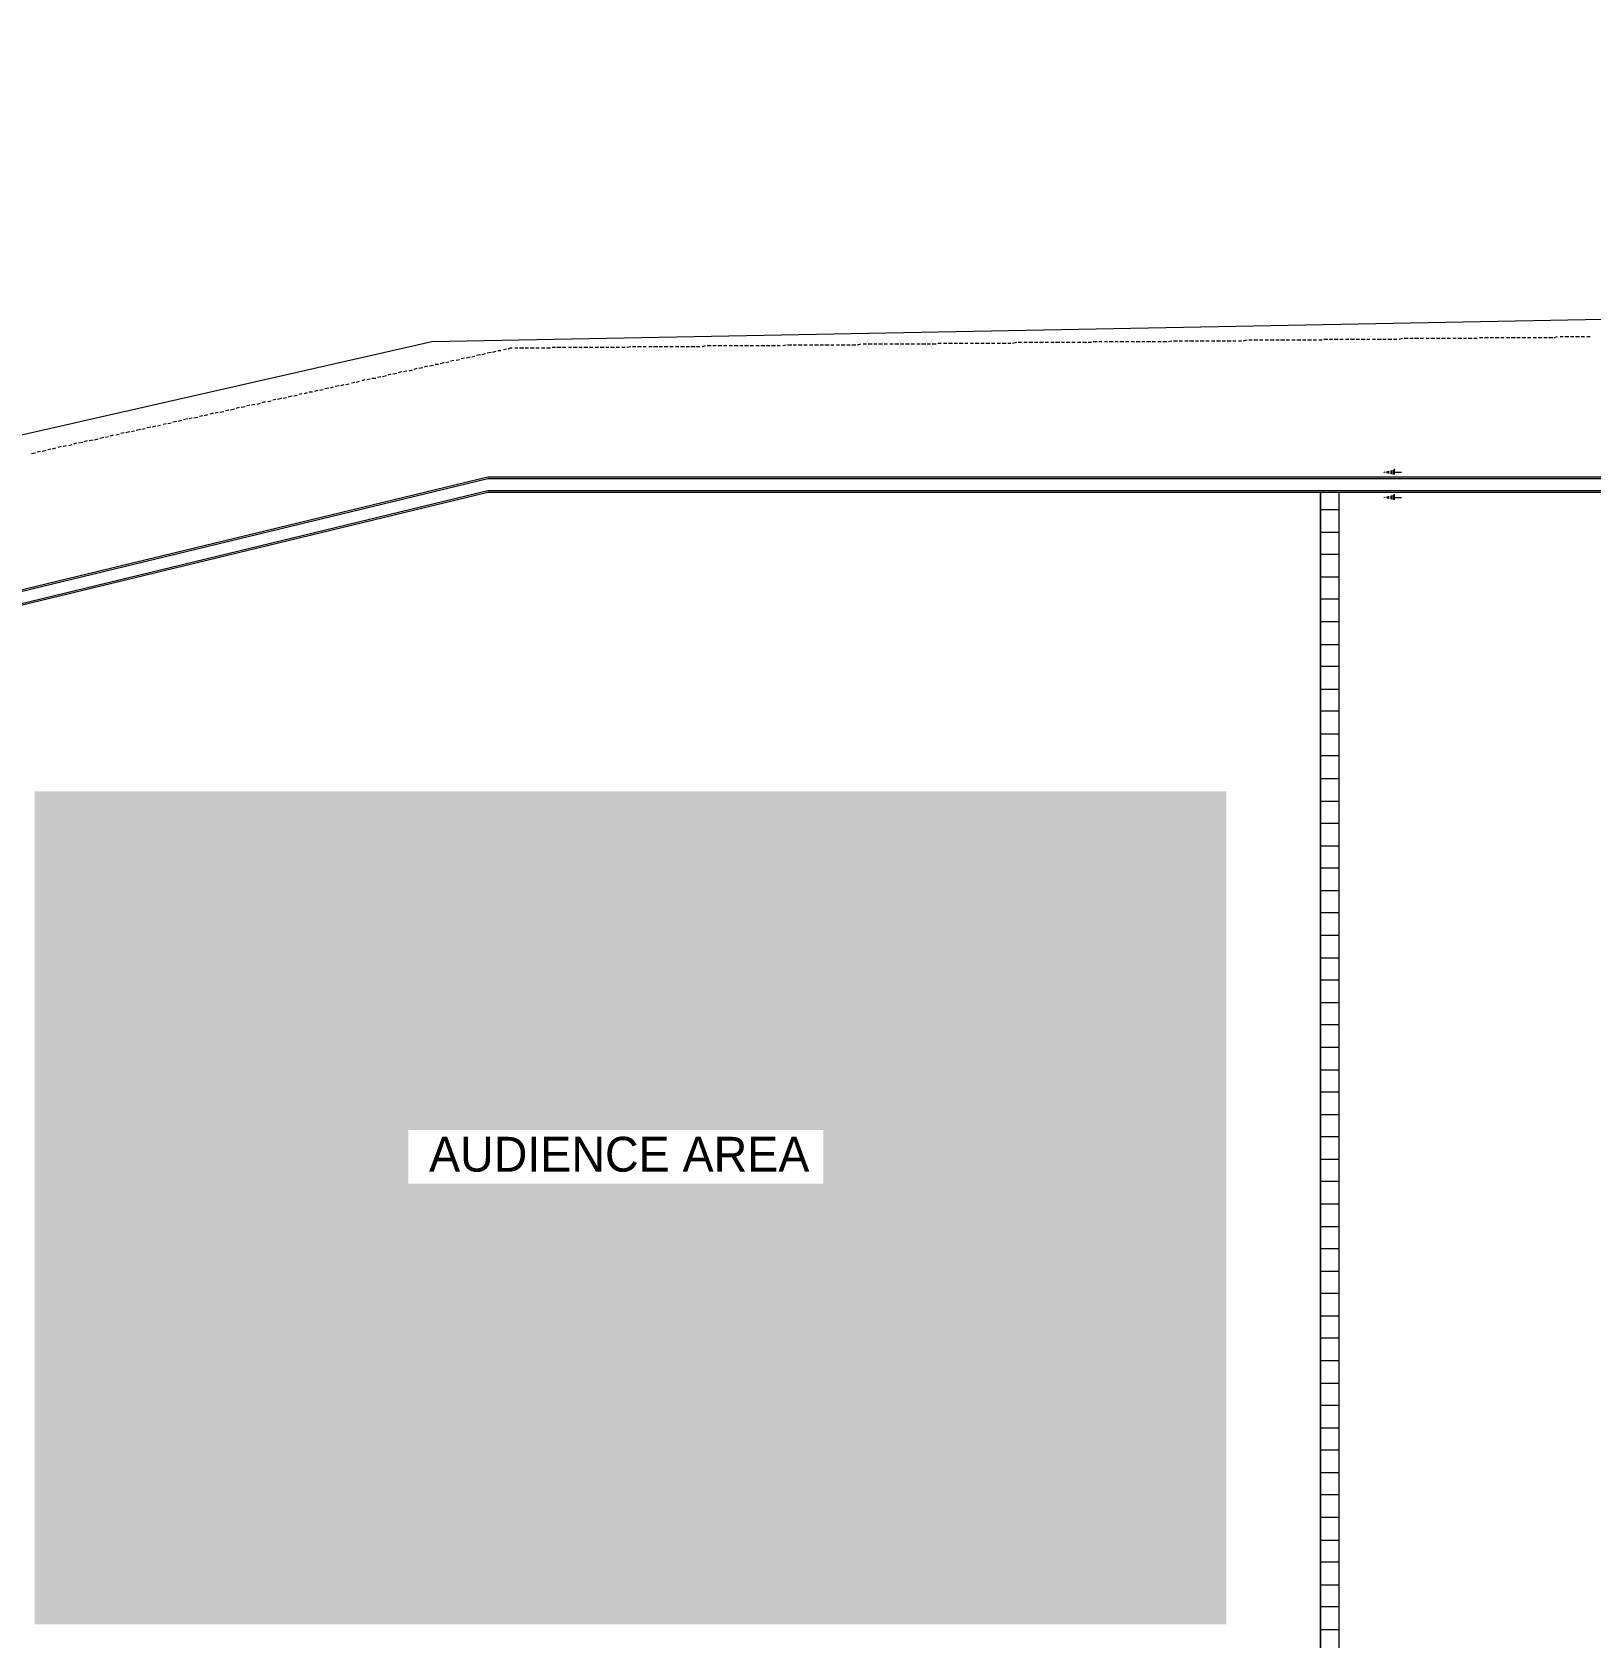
# Model space of a CAD drawing. Header units: inches. Extents: x 1969 to 240164, y 1364 to 46451.
# Drawn here: x 42508 to 49050, y 26307 to 33048 of the extents above; entities that cross this region are included whole.
import ezdxf

# ---------------------------------------------------------------- set-up
doc = ezdxf.new("R2010")
doc.units = ezdxf.units.IN
doc.header["$MEASUREMENT"] = 0
for name, color, linetype in [('PDF_0', 7, 'Continuous'), ('PDF_BH-WASTE', 7, 'Continuous'), ('PDF_BH_Soil', 7, 'Continuous'), ('PDF_BOUNDARY', 7, 'Continuous'), ('PDF_References', 7, 'Continuous'), ('PDF_TEX', 7, 'Continuous'), ('PDF_TEXT', 7, 'Continuous'), ('PDF_TEXT2', 7, 'Continuous')]:
    doc.layers.add(name, color=color, linetype=linetype)
doc.styles.add('PDF Century Gothic', font='GOTHIC.TTF')

msp = doc.modelspace()

# ---------------------------------------------------------------- linework, layer by layer
at = {"layer": 'PDF_0', "lineweight": 0}
for points in [[(48221.9, 31210.2), (48221.9, 31189.8)], [(48225.3, 31213.6), (48225.3, 31189.8)], [(48225.3, 31200), (48256, 31200)], [(48221.9, 31104.5), (48221.9, 31084.1)], [(48225.3, 31108), (48225.3, 31084.1)], [(48225.3, 31094.3), (48256, 31094.3)], [(47915.1, 31043.2), (47993.5, 31043.2)], [(47915.1, 30947.7), (47993.5, 30947.7)], [(47915.1, 30855.7), (47993.5, 30855.7)], [(47915.1, 30760.3), (47993.5, 30760.3)], [(47915.1, 30668.2), (47993.5, 30668.2)], [(47915.1, 30572.8), (47993.5, 30572.8)], [(47915.1, 30477.3), (47993.5, 30477.3)], [(47915.1, 30385.3), (47993.5, 30385.3)], [(47915.1, 30289.9), (47993.5, 30289.9)], [(47915.1, 30197.8), (47993.5, 30197.8)], [(47915.1, 30102.4), (47993.5, 30102.4)], [(47915.1, 30010.3), (47993.5, 30010.3)], [(47915.1, 29914.9), (47993.5, 29914.9)], [(47915.1, 29819.5), (47993.5, 29819.5)], [(47915.1, 29727.4), (47993.5, 29727.4)], [(47915.1, 29632), (47993.5, 29632)], [(47915.1, 29539.9), (47993.5, 29539.9)], [(47915.1, 29444.5), (47993.5, 29444.5)], [(47915.1, 29352.5), (47993.5, 29352.5)], [(47915.1, 29257), (47993.5, 29257)], [(47915.1, 29161.6), (47993.5, 29161.6)], [(47915.1, 29069.5), (47993.5, 29069.5)], [(47915.1, 28974.1), (47993.5, 28974.1)], [(47915.1, 28882.1), (47993.5, 28882.1)], [(47915.1, 28786.6), (47993.5, 28786.6)], [(47915.1, 28691.2), (47993.5, 28691.2)], [(47915.1, 28599.1), (47993.5, 28599.1)], [(47915.1, 28503.7), (47993.5, 28503.7)], [(47915.1, 28411.7), (47993.5, 28411.7)], [(47915.1, 28316.2), (47993.5, 28316.2)], [(47915.1, 28224.2), (47993.5, 28224.2)], [(47915.1, 28128.7), (47993.5, 28128.7)], [(47915.1, 28033.3), (47993.5, 28033.3)], [(47915.1, 27941.3), (47993.5, 27941.3)], [(47915.1, 27845.8), (47993.5, 27845.8)], [(47915.1, 27753.8), (47993.5, 27753.8)], [(47915.1, 27658.3), (47993.5, 27658.3)], [(47915.1, 27566.3), (47993.5, 27566.3)], [(47915.1, 27470.9), (47993.5, 27470.9)], [(47915.1, 27375.4), (47993.5, 27375.4)], [(47915.1, 27283.4), (47993.5, 27283.4)], [(47915.1, 27187.9), (47993.5, 27187.9)], [(47915.1, 27095.9), (47993.5, 27095.9)], [(47915.1, 27000.5), (47993.5, 27000.5)], [(47915.1, 26908.4), (47993.5, 26908.4)], [(47915.1, 26813), (47993.5, 26813)], [(47915.1, 26717.5), (47993.5, 26717.5)], [(47915.1, 26625.5), (47993.5, 26625.5)], [(47915.1, 26530.1), (47993.5, 26530.1)], [(47915.1, 26438), (47993.5, 26438)], [(47915.1, 26342.6), (47993.5, 26342.6)]]:
    msp.add_lwpolyline(points, dxfattribs=at)
msp.add_lwpolyline([(47915.1, 24488.2), (47993.5, 24488.2), (47993.5, 31114.8), (47915.1, 31114.8)], close=True, dxfattribs=at)
at = {"layer": 'PDF_0', "transparency": 33554559}
for points in [[(48208.3, 31206.8), (48208.3, 31193.2), (48218.5, 31210.2)], [(48208.3, 31193.2), (48218.5, 31210.2), (48218.5, 31189.8)], [(48177.6, 31200), (48187.8, 31203.4), (48187.8, 31196.6)], [(48191.2, 31203.4), (48191.2, 31196.6), (48204.9, 31206.8)], [(48191.2, 31196.6), (48204.9, 31206.8), (48204.9, 31193.2)], [(48177.6, 31094.3), (48187.8, 31097.7), (48187.8, 31090.9)], [(48191.2, 31097.7), (48191.2, 31090.9), (48204.9, 31101.1)], [(48191.2, 31090.9), (48204.9, 31101.1), (48204.9, 31087.5)], [(48208.3, 31101.1), (48208.3, 31087.5), (48218.5, 31104.5)], [(48208.3, 31087.5), (48218.5, 31104.5), (48218.5, 31084.1)]]:
    msp.add_solid(points, dxfattribs=at)
at = {"layer": 'PDF_0', "color": 254, "true_color": 0xddb3d4, "transparency": 33554559}
for points in [[(47519.7, 29860.4), (42519.1, 29860.4), (47519.7, 28438.9)], [(42519.1, 29860.4), (47519.7, 28438.9), (42519.1, 28438.9)], [(44087.1, 28438.9), (42519.1, 28438.9), (44087.1, 28214)], [(42519.1, 28438.9), (44087.1, 28214), (42519.1, 28214)], [(47519.7, 28438.9), (45829, 28438.9), (47519.7, 28214)], [(45829, 28438.9), (47519.7, 28214), (45829, 28214)], [(47519.7, 28214), (42519.1, 28214), (47519.7, 26363)], [(42519.1, 28214), (47519.7, 26363), (42519.1, 26363)]]:
    msp.add_solid(points, dxfattribs=at)
at = {"layer": 'PDF_0', "color": 41, "true_color": 0xf4ee51, "transparency": 33554559}
for points in [[(41779.4, 26506.2), (40293.3, 26506.2), (42672.5, 25691.5)], [(40293.3, 26506.2), (42672.5, 25691.5), (41186.3, 25691.5)]]:
    msp.add_solid(points, dxfattribs=at)
at = {"layer": 'PDF_BH-WASTE', "lineweight": 0}
for points in [[(52060.1, 31114.8), (44421.2, 31114.8), (37337.9, 29400.2), (36427.8, 31438.6)], [(52063.5, 31121.6), (44421.2, 31121.6), (37341.3, 29407), (36431.2, 31445.4)]]:
    msp.add_lwpolyline(points, dxfattribs=at)
at = {"layer": 'PDF_BH_Soil', "lineweight": 0}
for points in [[(52128.3, 31172.7), (44421.2, 31172.7), (37406.1, 29475.2), (36424.4, 31667)], [(52128.3, 31179.5), (44421.2, 31179.5), (37409.5, 29482), (36427.8, 31677.2)]]:
    msp.add_lwpolyline(points, dxfattribs=at)
at = {"layer": 'PDF_BOUNDARY', "lineweight": 0}
msp.add_lwpolyline([(33138.4, 27702.6), (32933.8, 28166.2), (30622.7, 31922.6), (32586.2, 32324.9), (35943.7, 33047.5), (37239, 30047.8), (40242.1, 30852.3), (44186, 31748.8), (49394.5, 31847.6)], dxfattribs=at)
at = {"layer": 'PDF_References', "transparency": 33554559}
msp.add_solid([(47983.3, 31752.2), (47983.3, 31748.8), (47983.3, 31748.8)], dxfattribs=at)
at = {"layer": 'PDF_TEX', "lineweight": 0}
for points in [[(47915.1, 24488.2), (47915.1, 31114.8)], [(47993.5, 21788.5), (47993.5, 31114.8)]]:
    msp.add_lwpolyline(points, dxfattribs=at)
at = {"layer": 'PDF_TEXT2', "lineweight": 0}
for points in [[(47277.7, 31748.8), (47291.3, 31752.2)], [(47298.2, 31752.2), (47315.2, 31752.2)], [(47322, 31752.2), (47335.6, 31752.2)], [(47345.9, 31752.2), (47359.5, 31752.2)], [(47366.3, 31752.2), (47383.4, 31752.2)], [(47390.2, 31752.2), (47403.8, 31752.2)], [(47410.6, 31752.2), (47427.7, 31752.2)], [(47434.5, 31752.2), (47448.1, 31752.2)], [(47458.4, 31752.2), (47472, 31752.2)], [(47478.8, 31752.2), (47495.9, 31752.2)], [(47502.7, 31752.2), (47516.3, 31752.2)], [(47523.1, 31752.2), (47540.2, 31752.2)], [(47547, 31752.2), (47560.6, 31752.2)], [(47570.8, 31752.2), (47584.5, 31752.2)], [(47591.3, 31752.2), (47608.3, 31755.6)], [(47615.2, 31755.6), (47628.8, 31755.6)], [(47635.6, 31755.6), (47652.7, 31755.6)], [(47659.5, 31755.6), (47673.1, 31755.6)], [(47683.3, 31755.6), (47697, 31755.6)], [(47703.8, 31755.6), (47720.8, 31755.6)], [(47727.6, 31755.6), (47741.3, 31755.6)], [(47748.1, 31755.6), (47765.1, 31755.6)], [(47772, 31755.6), (47785.6, 31755.6)], [(47795.8, 31755.6), (47809.5, 31755.6)], [(47816.3, 31755.6), (47833.3, 31755.6)], [(47840.1, 31755.6), (47853.8, 31755.6)], [(47860.6, 31755.6), (47877.6, 31755.6)], [(47884.5, 31755.6), (47898.1, 31755.6)], [(47908.3, 31755.6), (47921.9, 31755.6)], [(47928.8, 31759), (47945.8, 31759)], [(47952.6, 31759), (47966.3, 31759)], [(47973.1, 31759), (47990.1, 31759)], [(47996.9, 31759), (48010.6, 31759)], [(48020.8, 31759), (48034.4, 31759)], [(48041.3, 31759), (48058.3, 31759)], [(48065.1, 31759), (48078.7, 31759)], [(48085.6, 31759), (48102.6, 31759)], [(48109.4, 31759), (48123.1, 31759)], [(48133.3, 31759), (48146.9, 31759)], [(48153.7, 31759), (48170.8, 31759)], [(48177.6, 31759), (48191.2, 31759)], [(48198.1, 31759), (48215.1, 31759)], [(48221.9, 31759), (48235.5, 31759)], [(48245.8, 31759), (48259.4, 31762.4)], [(48266.2, 31762.4), (48283.3, 31762.4)], [(48290.1, 31762.4), (48303.7, 31762.4)], [(48310.5, 31762.4), (48327.6, 31762.4)], [(48334.4, 31762.4), (48348, 31762.4)], [(48358.3, 31762.4), (48371.9, 31762.4)], [(48378.7, 31762.4), (48395.8, 31762.4)], [(48402.6, 31762.4), (48416.2, 31762.4)], [(48423, 31762.4), (48440.1, 31762.4)], [(48446.9, 31762.4), (48460.5, 31762.4)], [(48470.7, 31762.4), (48484.4, 31762.4)], [(48491.2, 31762.4), (48508.2, 31762.4)], [(48515.1, 31762.4), (48528.7, 31762.4)], [(48535.5, 31762.4), (48552.6, 31762.4)], [(48559.4, 31762.4), (48573, 31762.4)], [(48583.2, 31765.8), (48596.9, 31765.8)], [(48603.7, 31765.8), (48620.7, 31765.8)], [(48627.5, 31765.8), (48641.2, 31765.8)], [(48648, 31765.8), (48665, 31765.8)], [(48671.9, 31765.8), (48685.5, 31765.8)], [(48695.7, 31765.8), (48709.4, 31765.8)], [(48716.2, 31765.8), (48733.2, 31765.8)], [(48740, 31765.8), (48753.7, 31765.8)], [(48760.5, 31765.8), (48777.5, 31765.8)], [(48784.4, 31765.8), (48798, 31765.8)], [(48808.2, 31765.8), (48821.8, 31765.8)], [(48828.7, 31765.8), (48845.7, 31765.8)], [(48852.5, 31765.8), (48866.2, 31765.8)], [(48873, 31765.8), (48890, 31765.8)], [(48896.8, 31765.8), (48910.5, 31769.2)], [(48920.7, 31769.2), (48934.3, 31769.2)], [(48941.2, 31769.2), (48958.2, 31769.2)], [(48965, 31769.2), (48978.6, 31769.2)], [(48985.5, 31769.2), (49002.5, 31769.2)], [(49009.3, 31769.2), (49023, 31769.2)], [(49033.2, 31769.2), (49046.8, 31769.2)], [(44329.2, 31680.6), (44346.2, 31684)], [(44353, 31684), (44366.7, 31687.4)], [(44373.5, 31690.8), (44390.5, 31694.2)], [(44397.3, 31694.2), (44411, 31697.7)], [(44417.8, 31701.1), (44434.8, 31704.5)], [(44441.7, 31704.5), (44455.3, 31707.9)], [(44462.1, 31711.3), (44475.7, 31711.3)], [(44486, 31714.7), (44499.6, 31718.1)], [(44506.4, 31718.1), (44516.6, 31721.5), (44523.5, 31721.5)], [(44533.7, 31721.5), (44547.3, 31721.5)], [(44554.1, 31721.5), (44571.2, 31721.5)], [(44578, 31721.5), (44591.6, 31721.5)], [(44598.5, 31721.5), (44615.5, 31721.5)], [(44622.3, 31721.5), (44635.9, 31721.5)], [(44646.2, 31721.5), (44659.8, 31721.5)], [(44666.6, 31721.5), (44683.7, 31721.5)], [(44690.5, 31724.9), (44704.1, 31724.9)], [(44710.9, 31724.9), (44728, 31724.9)], [(44734.8, 31724.9), (44748.4, 31724.9)], [(44758.7, 31724.9), (44772.3, 31724.9)], [(44779.1, 31724.9), (44796.2, 31724.9)], [(44803, 31724.9), (44816.6, 31724.9)], [(44823.4, 31724.9), (44840.5, 31724.9)], [(44847.3, 31724.9), (44860.9, 31724.9)], [(44871.2, 31724.9), (44884.8, 31724.9)], [(44891.6, 31724.9), (44908.6, 31724.9)], [(44915.5, 31724.9), (44929.1, 31724.9)], [(44935.9, 31724.9), (44953, 31724.9)], [(44959.8, 31724.9), (44973.4, 31724.9)], [(44983.6, 31724.9), (44997.3, 31724.9)], [(45004.1, 31724.9), (45021.1, 31728.3)], [(45028, 31728.3), (45041.6, 31728.3)], [(45048.4, 31728.3), (45065.4, 31728.3)], [(45072.3, 31728.3), (45085.9, 31728.3)], [(45096.1, 31728.3), (45109.8, 31728.3)], [(45116.6, 31728.3), (45133.6, 31728.3)], [(45140.4, 31728.3), (45154.1, 31728.3)], [(45160.9, 31728.3), (45177.9, 31728.3)], [(45184.8, 31728.3), (45198.4, 31728.3)], [(45208.6, 31728.3), (45222.2, 31728.3)], [(45229.1, 31728.3), (45246.1, 31728.3)], [(45252.9, 31728.3), (45266.6, 31728.3)], [(45273.4, 31728.3), (45290.4, 31728.3)], [(45297.2, 31728.3), (45310.9, 31728.3)], [(45321.1, 31728.3), (45334.7, 31731.7)], [(45341.6, 31731.7), (45358.6, 31731.7)], [(45365.4, 31731.7), (45379, 31731.7)], [(45385.9, 31731.7), (45402.9, 31731.7)], [(45409.7, 31731.7), (45423.4, 31731.7)], [(45433.6, 31731.7), (45447.2, 31731.7)], [(45454, 31731.7), (45471.1, 31731.7)], [(45477.9, 31731.7), (45491.5, 31731.7)], [(45498.4, 31731.7), (45515.4, 31731.7)], [(45522.2, 31731.7), (45535.8, 31731.7)], [(45546.1, 31731.7), (45559.7, 31731.7)], [(45566.5, 31731.7), (45583.6, 31731.7)], [(45590.4, 31731.7), (45604, 31731.7)], [(45610.8, 31731.7), (45627.9, 31731.7)], [(45634.7, 31731.7), (45648.3, 31731.7)], [(45658.6, 31731.7), (45672.2, 31735.2)], [(45679, 31735.2), (45696.1, 31735.2)], [(45702.9, 31735.2), (45716.5, 31735.2)], [(45723.3, 31735.2), (45740.4, 31735.2)], [(45747.2, 31735.2), (45760.8, 31735.2)], [(45771, 31735.2), (45784.7, 31735.2)], [(45791.5, 31735.2), (45808.5, 31735.2)], [(45815.4, 31735.2), (45829, 31735.2)], [(45835.8, 31735.2), (45852.9, 31735.2)], [(45859.7, 31735.2), (45873.3, 31735.2)], [(45883.5, 31735.2), (45897.2, 31735.2)], [(45904, 31735.2), (45921, 31735.2)], [(45927.9, 31735.2), (45941.5, 31735.2)], [(45948.3, 31735.2), (45965.3, 31735.2)], [(45972.2, 31735.2), (45985.8, 31738.6)], [(45996, 31738.6), (46009.7, 31738.6)], [(46016.5, 31738.6), (46033.5, 31738.6)], [(46040.3, 31738.6), (46054, 31738.6)], [(46060.8, 31738.6), (46077.8, 31738.6)], [(46084.7, 31738.6), (46098.3, 31738.6)], [(46108.5, 31738.6), (46122.1, 31738.6)], [(46129, 31738.6), (46146, 31738.6)], [(46152.8, 31738.6), (46166.5, 31738.6)], [(46173.3, 31738.6), (46190.3, 31738.6)], [(46197.1, 31738.6), (46210.8, 31738.6)], [(46221, 31738.6), (46234.6, 31738.6)], [(46241.5, 31738.6), (46258.5, 31738.6)], [(46265.3, 31738.6), (46278.9, 31738.6)], [(46285.8, 31738.6), (46302.8, 31738.6)], [(46309.6, 31742), (46323.3, 31742)], [(46333.5, 31742), (46347.1, 31742)], [(46353.9, 31742), (46371, 31742)], [(46377.8, 31742), (46391.4, 31742)], [(46398.3, 31742), (46415.3, 31742)], [(46422.1, 31742), (46435.7, 31742)], [(46446, 31742), (46459.6, 31742)], [(46466.4, 31742), (46483.5, 31742)], [(46490.3, 31742), (46503.9, 31742)], [(46510.7, 31742), (46527.8, 31742)], [(46534.6, 31742), (46548.2, 31742)], [(46558.5, 31742), (46572.1, 31742)], [(46578.9, 31742), (46596, 31742)], [(46602.8, 31742), (46616.4, 31742)], [(46623.2, 31742), (46640.3, 31745.4)], [(46647.1, 31745.4), (46660.7, 31745.4)], [(46670.9, 31745.4), (46684.6, 31745.4)], [(46691.4, 31745.4), (46708.4, 31745.4)], [(46715.3, 31745.4), (46728.9, 31745.4)], [(46735.7, 31745.4), (46752.8, 31745.4)], [(46759.6, 31745.4), (46773.2, 31745.4)], [(46783.4, 31745.4), (46797.1, 31745.4)], [(46803.9, 31745.4), (46820.9, 31745.4)], [(46827.8, 31745.4), (46841.4, 31745.4)], [(46848.2, 31745.4), (46865.2, 31745.4)], [(46872.1, 31745.4), (46885.7, 31745.4)], [(46895.9, 31745.4), (46909.6, 31745.4)], [(46916.4, 31745.4), (46933.4, 31745.4)], [(46940.2, 31745.4), (46953.9, 31745.4)], [(46960.7, 31748.8), (46977.7, 31748.8)], [(46984.6, 31748.8), (46998.2, 31748.8)], [(47008.4, 31748.8), (47022, 31748.8)], [(47028.9, 31748.8), (47045.9, 31748.8)], [(47052.7, 31748.8), (47066.4, 31748.8)], [(47073.2, 31748.8), (47090.2, 31748.8)], [(47097, 31748.8), (47110.7, 31748.8)], [(47120.9, 31748.8), (47134.5, 31748.8)], [(47141.4, 31748.8), (47158.4, 31748.8)], [(47165.2, 31748.8), (47178.8, 31748.8)], [(47185.7, 31748.8), (47202.7, 31748.8)], [(47209.5, 31748.8), (47223.2, 31748.8)], [(47233.4, 31748.8), (47247, 31748.8)], [(47253.8, 31748.8), (47270.9, 31748.8)], [(44022.4, 31612.4), (44039.4, 31615.8)], [(44046.2, 31619.3), (44059.9, 31622.7)], [(44066.7, 31622.7), (44080.3, 31626.1)], [(44090.6, 31626.1), (44104.2, 31629.5)], [(44111, 31632.9), (44124.6, 31636.3)], [(44131.5, 31636.3), (44148.5, 31639.7)], [(44155.3, 31643.1), (44169, 31646.5)], [(44175.8, 31646.5), (44192.8, 31649.9)], [(44199.6, 31653.3), (44213.3, 31653.3)], [(44220.1, 31656.8), (44237.1, 31660.2)], [(44243.9, 31660.2), (44257.6, 31663.6)], [(44264.4, 31667), (44278, 31670.4)], [(44288.3, 31670.4), (44301.9, 31673.8)], [(44308.7, 31677.2), (44322.3, 31680.6)], [(43715.6, 31544.3), (43729.2, 31547.7)], [(43736, 31551.1), (43753.1, 31554.5)], [(43759.9, 31554.5), (43773.5, 31557.9)], [(43780.4, 31561.3), (43797.4, 31564.7)], [(43804.2, 31564.7), (43817.9, 31568.1)], [(43824.7, 31568.1), (43838.3, 31571.5)], [(43848.5, 31574.9), (43862.2, 31578.4)], [(43869, 31578.4), (43882.6, 31581.8)], [(43892.9, 31585.2), (43906.5, 31588.6)], [(43913.3, 31588.6), (43926.9, 31592)], [(43933.8, 31595.4), (43950.8, 31595.4)], [(43957.6, 31598.8), (43971.3, 31602.2)], [(43978.1, 31602.2), (43995.1, 31605.6)], [(44001.9, 31609), (44015.6, 31612.4)], [(43408.8, 31479.5), (43422.4, 31482.9)], [(43429.3, 31482.9), (43442.9, 31486.3)], [(43453.1, 31486.3), (43466.8, 31489.7)], [(43473.6, 31493.1), (43487.2, 31496.5)], [(43497.4, 31496.5), (43511.1, 31500)], [(43517.9, 31503.4), (43531.5, 31506.8)], [(43538.3, 31506.8), (43555.4, 31510.2)], [(43562.2, 31510.2), (43575.8, 31513.6)], [(43582.7, 31517), (43599.7, 31520.4)], [(43606.5, 31520.4), (43620.2, 31523.8)], [(43627, 31527.2), (43640.6, 31530.6)], [(43650.8, 31530.6), (43664.5, 31534)], [(43671.3, 31537.4), (43684.9, 31537.4)], [(43695.1, 31540.9), (43708.8, 31544.3)], [(43098.6, 31411.3), (43115.7, 31414.7)], [(43122.5, 31414.7), (43136.1, 31418.1)], [(43142.9, 31421.6), (43160, 31425)], [(43166.8, 31425), (43180.4, 31428.4)], [(43187.2, 31428.4), (43204.3, 31431.8)], [(43211.1, 31435.2), (43224.7, 31438.6)], [(43231.6, 31438.6), (43245.2, 31442)], [(43255.4, 31445.4), (43269.1, 31448.8)], [(43275.9, 31448.8), (43289.5, 31452.2)], [(43296.3, 31452.2), (43313.4, 31455.6)], [(43320.2, 31459), (43333.8, 31462.5)], [(43340.6, 31462.5), (43357.7, 31465.9)], [(43364.5, 31469.3), (43378.1, 31472.7)], [(43385, 31472.7), (43402, 31476.1)], [(42791.8, 31343.2), (42808.9, 31346.6)], [(42815.7, 31346.6), (42829.3, 31350)], [(42836.1, 31353.4), (42849.8, 31356.8)], [(42860, 31356.8), (42873.6, 31360.2)], [(42880.5, 31363.6), (42894.1, 31367)], [(42900.9, 31367), (42918, 31370.4)], [(42924.8, 31370.4), (42938.4, 31373.8)], [(42945.2, 31377.2), (42962.3, 31380.6)], [(42969.1, 31380.6), (42982.7, 31384.1)], [(42989.5, 31387.5), (43006.6, 31390.9)], [(43013.4, 31390.9), (43027, 31394.3)], [(43033.9, 31394.3), (43047.5, 31397.7)], [(43057.7, 31401.1), (43071.4, 31404.5)], [(43078.2, 31404.5), (43091.8, 31407.9)], [(42505.5, 31278.4), (42522.5, 31281.8)], [(42529.4, 31285.2), (42543, 31288.6)], [(42549.8, 31288.6), (42566.9, 31292)], [(42573.7, 31295.4), (42587.3, 31298.8)], [(42594.1, 31298.8), (42607.8, 31302.2)], [(42618, 31305.7), (42631.6, 31309.1)], [(42638.4, 31309.1), (42652.1, 31312.5)], [(42662.3, 31312.5), (42675.9, 31315.9)], [(42682.8, 31319.3), (42696.4, 31322.7)], [(42703.2, 31322.7), (42720.3, 31326.1)], [(42727.1, 31329.5), (42740.7, 31332.9)], [(42747.5, 31332.9), (42764.6, 31336.3)], [(42771.4, 31336.3), (42785, 31339.7)]]:
    msp.add_lwpolyline(points, dxfattribs=at)

# ---------------------------------------------------------------- texts
at = {"layer": 'PDF_TEXT', "insert": (44174.1, 28336), "char_height": 146.141, "attachment_point": 4, "style": 'PDF Century Gothic'}
msp.add_mtext('AUDIENCE AREA', dxfattribs=at)

doc.saveas('drawing.dxf')
